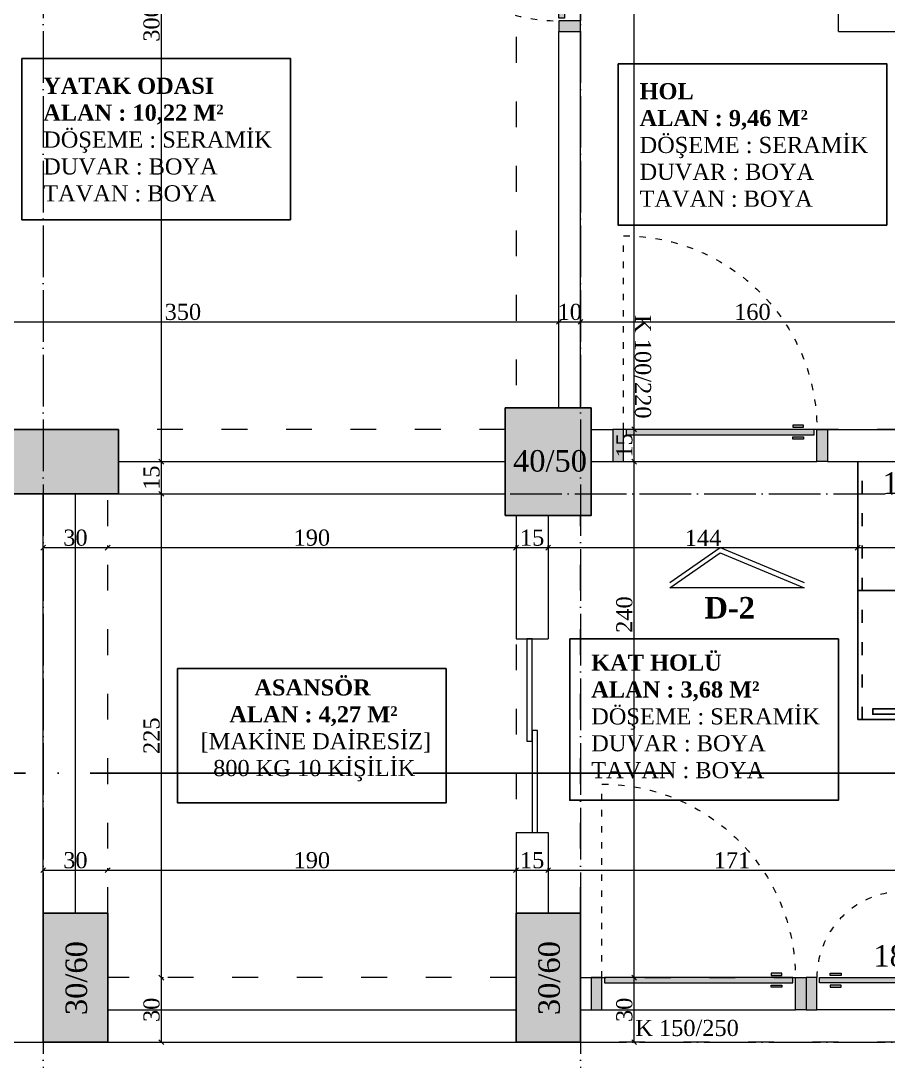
# Model space of a CAD drawing. Header units: metres. Extents: x -5196 to 34307, y 7076 to 19260.
# Drawn here: x 14031.7 to 14435.3, y 9817.4 to 10301.3 of the extents above; entities that cross this region are included whole.
import ezdxf

# ---------------------------------------------------------------- set-up
doc = ezdxf.new("R2010")
doc.units = ezdxf.units.M
for name, pattern in [('ACAD_ISO03W100', [30, 12, -18]), ('ACAD_ISO04W100', [30, 24, -3, 0, -3]), ('DUZ', [0])]:
    doc.linetypes.add(name, pattern=pattern)
doc.layers.add('YLZ-AKS', color=7, linetype='ACAD_ISO04W100', lineweight=5, true_color=0x2e2f36)
doc.layers.add('YLZ-TARAMA', color=7, linetype='Continuous', lineweight=5, true_color=0x686d6c)
for name, color, linetype, lineweight in [('YLZ-ALAN HESABI', 41, 'Continuous', 35), ('YLZ-DUVAR', 151, 'Continuous', 20), ('YLZ-KAPI', 241, 'Continuous', 9), ('YLZ-TEFRİŞ', 191, 'Continuous', 20), ('YLZ-ÖLÇÜ', 251, 'Continuous', 5)]:
    doc.layers.add(name, color=color, linetype=linetype, lineweight=lineweight)
for name, color, linetype in [('YLZ-Kesit Çizgisi', 10, 'Continuous'), ('YLZ-KOLON', 191, 'Continuous'), ('YLZ-KORKULUK', 161, 'DUZ'), ('YLZ-MERDİVEN', 11, 'Continuous'), ('YLZ-YAZI', 113, 'Continuous')]:
    doc.layers.add(name, color=color, linetype=linetype)
doc.layers.add('YLZ-KİRİŞ', color=123, linetype='ACAD_ISO03W100', lineweight=5, transparency=0.5)
doc.styles.add('ARIAL', font='times.ttf')
doc.dimstyles.new('YLZ - İç Ölçü', dxfattribs={"dimscale": 0.75, "dimtxt": 10, "dimasz": 3, "dimexe": 1.25, "dimexo": 1, "dimgap": 1, "dimtad": 1, "dimdec": 1, "dimrnd": 0.5, "dimtxsty": 'ARIAL', "dimblk": 'OBLIQUE', "dimcen": 1, "dimclrd": 256, "dimclre": 256, "dimclrt": 125, "dimadec": 0, "dimazin": 0, "dimtfac": 1, "dimtdec": 1, "dimtmove": 1, "dimatfit": 3, "dimldrblk": 'OBLIQUE', "dimfxl": 0, "dimarcsym": 0})

# ---------------------------------------------------------------- blocks, each defined once
blk = doc.blocks.new('ZK. Kolon Plan')
at = {"layer": 'YLZ-TARAMA'}
h = blk.add_hatch(dxfattribs=at)
h.set_pattern_fill('ANSI33', color=256, angle=-90)
h.paths.add_polyline_path([(475247.33, 4505187.75), (475217.33, 4505187.75), (475217.33, 4505127.75), (475247.33, 4505127.75)])
h.paths.add_polyline_path([(475702.33, 4505187.75), (475642.33, 4505187.75), (475642.33, 4505157.75), (475702.33, 4505157.75)])
h.paths.add_polyline_path([(476072.33, 4505187.75), (476042.33, 4505187.75), (476042.33, 4505162.75), (476042.33, 4505127.75), (476072.33, 4505127.75)])
h.paths.add_polyline_path([(475357.33, 4504557.75), (475217.33, 4504557.75), (475217.33, 4504522.75), (475357.33, 4504522.75)])
h.paths.add_polyline_path([(475697.33, 4504532.75), (475697.33, 4504560.25), (475657.33, 4504560.25), (475657.33, 4504522.75), (475657.33, 4504500.25), (475697.33, 4504500.25)])
h.paths.add_polyline_path([(476172.33, 4504552.75), (476032.33, 4504552.75), (476032.33, 4504517.75), (476172.33, 4504517.75)])
h.paths.add_polyline_path([(475477.33, 4503927.75), (475317.33, 4503927.75), (475317.33, 4503897.75), (475477.33, 4503897.75)])
h.paths.add_polyline_path([(475697.33, 4503937.75), (475657.33, 4503937.75), (475657.33, 4503887.75), (475697.33, 4503887.75)])
h.paths.add_polyline_path([(476172.33, 4503957.75), (476142.33, 4503957.75), (476142.33, 4503897.75), (476172.33, 4503897.75)])
h.paths.add_polyline_path([(475472.33, 4503702.75), (475442.33, 4503702.75), (475442.33, 4503642.75), (475472.33, 4503642.75), (475472.33, 4503672.75)])
h.paths.add_polyline_path([(475692.33, 4503702.75), (475662.33, 4503702.75), (475662.33, 4503642.75), (475692.33, 4503642.75)])
h.paths.add_polyline_path([(476172.33, 4503672.75), (476142.33, 4503672.75), (476112.33, 4503672.75), (476112.33, 4503642.75), (476172.33, 4503642.75)])
at = {"layer": 'YLZ-KİRİŞ'}
for points in [[(475662.33, 4503937.75), (475692.33, 4503937.75), (475692.33, 4504500.25), (475662.33, 4504500.25)], [(475477.33, 4503897.75), (475657.33, 4503897.75), (475657.33, 4503927.75), (475477.33, 4503927.75)], [(475697.33, 4503897.75), (476142.33, 4503897.75), (476142.33, 4503927.75), (475697.33, 4503927.75)], [(475442.33, 4503702.75), (475472.33, 4503702.75), (475472.33, 4503897.75), (475442.33, 4503897.75)], [(475662.33, 4503702.75), (475692.33, 4503702.75), (475692.33, 4503887.75), (475662.33, 4503887.75)], [(475662.33, 4503672.75), (475472.33, 4503672.75), (475472.33, 4503642.75), (475662.33, 4503642.75)], [(475692.33, 4503672.75), (476112.33, 4503672.75), (476112.33, 4503642.75), (475692.33, 4503642.75)]]:
    blk.add_lwpolyline(points, close=True, dxfattribs=at)
at = {"layer": 'YLZ-KOLON'}
for points in [[(475697.33, 4503937.75), (475657.33, 4503937.75), (475657.33, 4503887.75), (475697.33, 4503887.75)], [(475477.33, 4503927.75), (475317.33, 4503927.75), (475317.33, 4503897.75), (475477.33, 4503897.75)], [(475442.33, 4503702.75), (475442.33, 4503642.75), (475472.33, 4503642.75), (475472.33, 4503702.75)], [(475662.33, 4503702.75), (475662.33, 4503642.75), (475692.33, 4503642.75), (475692.33, 4503702.75)]]:
    blk.add_lwpolyline(points, close=True, dxfattribs=at)
at = {"layer": 'YLZ-YAZI', "insert": (475634.12, 4503918.08), "char_height": 10, "attachment_point": 1, "style": 'ARIAL'}
blk.add_mtext_dynamic_manual_height_columns('\\pi26.82435;40/50', width=86.5254, gutter_width=12.5, heights=[18.52], dxfattribs=at)
at = {"layer": 'YLZ-YAZI', "char_height": 10, "attachment_point": 1, "rotation": 90, "style": 'ARIAL'}
for insert in [(475452.73, 4503628.31), (475672.73, 4503628.31)]:
    blk.add_mtext_dynamic_manual_height_columns('\\pi27.0082;30/60', width=86.5254, gutter_width=12.5, heights=[18.52], dxfattribs=dict(at, insert=insert))
blk = doc.blocks.new('Aks')
at = {"layer": 'YLZ-AKS'}
for p, q in [((479320.78, 4514594.56), (479320.78, 4512399.56)), ((479570.78, 4514594.56), (479570.78, 4512399.56)), ((478845.78, 4512904.56), (480300.78, 4512904.56)), ((478845.78, 4512649.56), (480300.78, 4512649.56))]:
    blk.add_line(p, q, dxfattribs=at)
at = {"layer": 'YLZ-Kesit Çizgisi', "linetype": 'ACAD_ISO04W100', "ltscale": 5}
blk.add_line((480363.28, 4512774.56), (478783.28, 4512774.56), dxfattribs=at)
blk = doc.blocks.new('Merdiven Z.K.')
at = {"layer": 'YLZ-KORKULUK'}
blk.add_lwpolyline([(15276.16, 9829.4), (15460.66, 9829.4), (15460.66, 9834.4), (15249.16, 9834.4), (15249.16, 9836.9), (15463.16, 9836.9), (15463.16, 9826.9), (15276.16, 9826.9)], close=True, dxfattribs=at)
at = {"layer": 'YLZ-MERDİVEN'}
for p, q in [((15242.16, 9831.9), (15242.16, 9951.9)), ((15269.16, 9831.9), (15269.16, 9951.9)), ((15296.16, 9831.9), (15296.16, 9951.9)), ((15323.16, 9831.9), (15323.16, 9951.9)), ((15350.16, 9831.9), (15350.16, 9951.9)), ((15377.16, 9831.9), (15377.16, 9951.9)), ((15404.16, 9831.9), (15404.16, 9951.9)), ((15431.16, 9831.9), (15431.16, 9951.9)), ((15458.16, 9831.9), (15458.16, 9951.9)), ((15242.16, 9831.9), (15458.16, 9831.9)), ((15269.16, 9711.9), (15269.16, 9831.9)), ((15296.16, 9711.9), (15296.16, 9831.9)), ((15323.16, 9711.9), (15323.16, 9831.9)), ((15350.16, 9711.9), (15350.16, 9831.9)), ((15377.16, 9711.9), (15377.16, 9831.9)), ((15404.16, 9711.9), (15404.16, 9831.9)), ((15431.16, 9711.9), (15431.16, 9831.9)), ((15458.16, 9711.9), (15458.16, 9831.9)), ((15458.16, 9831.9), (15578.16, 9831.9))]:
    blk.add_line(p, q, dxfattribs=at)
at = {"layer": 'YLZ-MERDİVEN', "linetype": 'ACAD_ISO03W100', "ltscale": 0.5}
for p, q in [((15244.16, 9831.9), (15244.16, 9951.9)), ((15271.16, 9831.9), (15271.16, 9951.9)), ((15298.16, 9831.9), (15298.16, 9951.9)), ((15325.16, 9831.9), (15325.16, 9951.9)), ((15352.16, 9831.9), (15352.16, 9951.9)), ((15379.16, 9831.9), (15379.16, 9951.9)), ((15406.16, 9831.9), (15406.16, 9951.9)), ((15433.16, 9831.9), (15433.16, 9951.9)), ((15460.16, 9831.9), (15460.16, 9951.9)), ((15267.16, 9711.9), (15267.16, 9831.9)), ((15294.16, 9711.9), (15294.16, 9831.9)), ((15321.16, 9711.9), (15321.16, 9831.9)), ((15348.16, 9711.9), (15348.16, 9831.9)), ((15375.16, 9711.9), (15375.16, 9831.9)), ((15402.16, 9711.9), (15402.16, 9831.9)), ((15429.16, 9711.9), (15429.16, 9831.9)), ((15456.16, 9711.9), (15456.16, 9831.9)), ((15458.16, 9829.9), (15578.16, 9829.9))]:
    blk.add_line(p, q, dxfattribs=at)
at = {"layer": 'YLZ-MERDİVEN'}
for points in [[(15242.16, 9891.9), (15518.16, 9891.9), (15518.16, 9771.9), (15281.66, 9771.9)], [(15281.66, 9781.9), (15269.16, 9771.9), (15281.66, 9761.9), (15281.66, 9781.9)]]:
    blk.add_lwpolyline(points, dxfattribs=at)
at = {"layer": 'YLZ-YAZI', "char_height": 10, "style": 'ARIAL'}
for s, width, heights, insert, attachment_point in [('\\pi10.04409;1', 23.9382, [26.46], (15243.55, 9946.9), 1), ('\\pi8.74273;2', 23.9382, [26.46], (15270.55, 9946.9), 1), ('\\pi9.18973;3', 23.9382, [26.46], (15297.55, 9946.9), 1), ('\\pi8.649;4', 23.9382, [26.46], (15324.55, 9946.9), 1), ('\\pi9.11763;5', 23.9382, [26.46], (15351.55, 9946.9), 1), ('\\pi8.87971;6', 23.9382, [26.46], (15378.55, 9946.9), 1), ('\\pi8.87971;7', 23.9382, [26.46], (15405.55, 9946.9), 1), ('\\pi9.15008;8', 23.9382, [26.46], (15432.55, 9946.9), 1), ('\\pi8.88692;9', 23.9382, [26.46], (15459.55, 9946.9), 1), ('M: 18*16,67*27', 344.3033, [10.2], (15400.29, 9906.86), 3), ('\\pi5.71461;10', 23.9382, [26.46], (15556.89, 9823.72), 1), ('\\pi5.87683;18', 23.9382, [26.46], (15243.55, 9716.9), 7), ('\\pi5.7795;17', 23.9382, [26.46], (15270.55, 9716.9), 7), ('\\pi5.73624;16', 23.9382, [26.46], (15297.55, 9716.9), 7), ('\\pi5.93811;15', 23.9382, [26.46], (15324.55, 9716.9), 7), ('\\pi5.7074;14', 23.9382, [26.46], (15351.55, 9716.9), 7), ('\\pi6.06428;13', 23.9382, [26.46], (15378.55, 9716.9), 7), ('\\pi5.75787;12', 23.9382, [26.46], (15405.55, 9716.9), 7), ('\\pi6.35267;11', 23.9382, [26.46], (15432.55, 9716.9), 7)]:
    blk.add_mtext_dynamic_manual_height_columns(s, width=width, gutter_width=12.5, heights=heights, dxfattribs=dict(at, insert=insert, attachment_point=attachment_point))
blk = doc.blocks.new("Kapı 100'lük")
at = {"lineweight": 0, "true_color": 0x939598, "transparency": 33554559}
h = blk.add_hatch(color=252, dxfattribs=at)
h.dxf.hatch_style = 1
h.paths.add_polyline_path([(2266.37, 2744.27), (2271.37, 2744.27), (2271.37, 2759.27), (2266.37, 2759.27)])
h.paths.add_polyline_path([(2272.62, 2756.77), (2360.12, 2756.77), (2360.12, 2759.27), (2272.62, 2759.27)])
h.paths.add_polyline_path([(2277.62, 2754.77), (2282.62, 2754.77), (2282.62, 2755.77), (2277.62, 2755.77)])
h.paths.add_polyline_path([(2282.62, 2760.27), (2282.62, 2761.27), (2277.62, 2761.27), (2277.62, 2760.27)])
h.paths.add_polyline_path([(2361.37, 2759.27), (2361.37, 2744.27), (2366.37, 2744.27), (2366.37, 2759.27)])
at = {"layer": 'YLZ-KAPI', "linetype": 'ACAD_ISO03W100', "ltscale": 0.25}
blk.add_line((2361.37, 2759.27), (2361.37, 2849.27), dxfattribs=at)
at = {"layer": 'YLZ-KAPI'}
blk.add_line((2361.37, 2744.27), (2271.37, 2744.27), dxfattribs=at)
for points in [[(2266.37, 2759.27), (2266.37, 2744.27), (2271.37, 2744.27), (2271.37, 2759.27)], [(2360.12, 2756.77), (2272.62, 2756.77), (2272.62, 2759.27), (2360.12, 2759.27)], [(2282.62, 2761.27), (2282.62, 2760.27), (2277.62, 2760.27), (2277.62, 2761.27)], [(2366.37, 2759.27), (2366.37, 2744.27), (2361.37, 2744.27), (2361.37, 2759.27)], [(2282.62, 2754.77), (2282.62, 2755.77), (2277.62, 2755.77), (2277.62, 2754.77)]]:
    blk.add_lwpolyline(points, close=True, dxfattribs=at)
at = {"layer": 'YLZ-KAPI', "linetype": 'ACAD_ISO03W100', "ltscale": 0.25}
blk.add_arc((2361.37, 2759.27), 90, 90, 180, dxfattribs=at)
blk = doc.blocks.new("Kapı 50'lik")
at = {"lineweight": 0, "true_color": 0x939598, "transparency": 33554559}
h = blk.add_hatch(color=252, dxfattribs=at)
h.dxf.hatch_style = 1
h.paths.add_polyline_path([(462145.14, 4504001.31), (462140.14, 4504001.31), (462140.14, 4503986.31), (462145.14, 4503986.31)])
h.paths.add_polyline_path([(462138.89, 4503988.81), (462101.39, 4503988.81), (462101.39, 4503986.31), (462138.89, 4503986.31)])
h.paths.add_polyline_path([(462133.89, 4503990.81), (462128.89, 4503990.81), (462128.89, 4503989.81), (462133.89, 4503989.81)])
h.paths.add_polyline_path([(462128.89, 4503985.31), (462128.89, 4503984.31), (462133.89, 4503984.31), (462133.89, 4503985.31)])
h.paths.add_polyline_path([(462095.14, 4504001.31), (462095.14, 4503986.31), (462100.14, 4503986.31), (462100.14, 4504001.31)])
at = {"layer": 'YLZ-KAPI'}
blk.add_line((462100.14, 4504001.31), (462140.14, 4504001.31), dxfattribs=at)
at = {"layer": 'YLZ-KAPI', "linetype": 'ACAD_ISO03W100', "ltscale": 0.25}
blk.add_line((462100.14, 4503986.31), (462100.14, 4503946.31), dxfattribs=at)
at = {"layer": 'YLZ-KAPI'}
for points in [[(462095.14, 4503986.31), (462095.14, 4504001.31), (462100.14, 4504001.31), (462100.14, 4503986.31)], [(462145.14, 4503986.31), (462145.14, 4504001.31), (462140.14, 4504001.31), (462140.14, 4503986.31)], [(462128.89, 4503990.81), (462128.89, 4503989.81), (462133.89, 4503989.81), (462133.89, 4503990.81)], [(462101.39, 4503988.81), (462138.89, 4503988.81), (462138.89, 4503986.31), (462101.39, 4503986.31)], [(462128.89, 4503984.31), (462128.89, 4503985.31), (462133.89, 4503985.31), (462133.89, 4503984.31)]]:
    blk.add_lwpolyline(points, close=True, dxfattribs=at)
at = {"layer": 'YLZ-KAPI', "linetype": 'ACAD_ISO03W100', "ltscale": 0.25}
blk.add_arc((462100.14, 4503986.31), 40, 270, 0, dxfattribs=at)
blk = doc.blocks.new("Kapı 90'lık")
at = {"lineweight": 0, "true_color": 0x939598, "transparency": 33554559}
h = blk.add_hatch(color=252, dxfattribs=at)
h.dxf.hatch_style = 1
h.paths.add_polyline_path([(663.76, 3319.76), (668.76, 3319.76), (668.76, 3329.76), (663.76, 3329.76)])
h.paths.add_polyline_path([(670.01, 3327.26), (747.51, 3327.26), (747.51, 3329.76), (670.01, 3329.76)])
h.paths.add_polyline_path([(675, 3325.26), (680, 3325.26), (680.01, 3326.26), (675.01, 3326.26)])
h.paths.add_polyline_path([(680.01, 3330.76), (680, 3331.76), (675, 3331.76), (675.01, 3330.76)])
h.paths.add_polyline_path([(753.76, 3329.76), (748.76, 3329.76), (748.76, 3319.76), (753.76, 3319.76)])
at = {"layer": 'YLZ-KAPI', "linetype": 'ACAD_ISO03W100', "ltscale": 0.25}
blk.add_line((748.76, 3329.76), (748.76, 3409.76), dxfattribs=at)
at = {"layer": 'YLZ-KAPI'}
blk.add_line((748.76, 3319.76), (668.76, 3319.76), dxfattribs=at)
for points in [[(663.76, 3329.76), (663.76, 3319.76), (668.76, 3319.76), (668.76, 3329.76)], [(747.51, 3327.26), (670.01, 3327.26), (670.01, 3329.76), (747.51, 3329.76)], [(680, 3331.76), (680.01, 3330.76), (675.01, 3330.76), (675, 3331.76)], [(753.76, 3329.76), (753.76, 3319.76), (748.76, 3319.76), (748.76, 3329.76)], [(680, 3325.26), (680.01, 3326.26), (675.01, 3326.26), (675, 3325.26)]]:
    blk.add_lwpolyline(points, close=True, dxfattribs=at)
at = {"layer": 'YLZ-KAPI', "linetype": 'ACAD_ISO03W100', "ltscale": 0.25}
blk.add_arc((748.76, 3329.76), 80, 90, 180, dxfattribs=at)
blk = doc.blocks.new('KP-1')
at = {"layer": 'YLZ-KAPI'}
for points in [[(471201, 4508562.09), (471201, 4508514.59), (471203.5, 4508514.59), (471203.5, 4508562.09)], [(471203.5, 4508519.59), (471203.5, 4508472.09), (471206, 4508472.09), (471206, 4508519.59)]]:
    blk.add_lwpolyline(points, close=True, dxfattribs=at)
at = {"xscale": -1}
for p in [(473607.37, 4505900.32), (473597.37, 4505645.32)]:
    blk.add_blockref("Kapı 100'lük", p, dxfattribs=at)
at = {"layer": 'YLZ-DUVAR', "rotation": 180}
blk.add_blockref("Kapı 50'lik", (933476.14, 9012390.91), dxfattribs=at)
at = {"layer": 'YLZ-ÖLÇÜ', "rotation": 90}
blk.add_blockref("Kapı 90'lık", (474545.76, 4508180.84), dxfattribs=at)
at = {"layer": 'YLZ-YAZI', "insert": (471258.84, 4508664.59), "char_height": 7.5, "attachment_point": 3, "rotation": 270, "style": 'ARIAL'}
blk.add_mtext_dynamic_manual_height_columns('K 100/220', width=58.6768, gutter_width=12.5, heights=[49.37], dxfattribs=at)
at = {"layer": 'YLZ-YAZI', "insert": (471299.67, 4508384.93), "char_height": 7.5, "attachment_point": 3, "style": 'ARIAL'}
blk.add_mtext_dynamic_manual_height_columns('K 150/250', width=58.6768, gutter_width=12.5, heights=[49.37], dxfattribs=at)
blk = doc.blocks.new('Z.K. Tefriş')
at = {"layer": 'YLZ-TEFRİŞ'}
for points in [[(479839.43, 4508344.51), (479862.87, 4508360.76), (479901.93, 4508344.51)], [(479901.93, 4508342.01), (479839.43, 4508342.01), (479862.87, 4508358.26), (479901.93, 4508342.01)]]:
    blk.add_lwpolyline(points, dxfattribs=at)
at = {"layer": 'YLZ-TEFRİŞ', "insert": (479855.57, 4508327.75), "char_height": 10, "attachment_point": 7, "style": 'ARIAL'}
blk.add_mtext_dynamic_manual_height_columns('{\\fTimes New Roman|b1|i0|c162|p18;D-2}', width=184.1101, gutter_width=6.25, heights=[51.99], dxfattribs=at)
blk = doc.blocks.new('B.K. Mahal Listesi')
at = {"layer": 'YLZ-YAZI'}
for points in [[(14032.1, 7533.82), (14032.1, 7458.82), (14157.1, 7458.82), (14157.1, 7533.82), (14032.1, 7533.82)], [(14309.6, 7531.32), (14309.6, 7456.32), (14434.6, 7456.32), (14434.6, 7531.32), (14309.6, 7531.32)], [(14287.1, 7263.82), (14287.1, 7188.82), (14412.1, 7188.82), (14412.1, 7263.82), (14287.1, 7263.82)]]:
    blk.add_lwpolyline(points, dxfattribs=at)
blk.add_lwpolyline([(14104.6, 7250.07), (14104.6, 7187.57), (14229.6, 7187.57), (14229.6, 7250.07)], close=True, dxfattribs=at)
at = {"layer": 'YLZ-YAZI', "char_height": 7.5, "attachment_point": 1, "style": 'ARIAL'}
for s, width, heights, insert in [('{\\fTimes New Roman|b1|i0|c162|p18;YATAK ODASI\\PALAN : 10,22 M² }\\PDÖŞEME : SERAMİK\\PDUVAR : BOYA \\PTAVAN : BOYA', 148.6174, [94.52], (14042.1, 7524.85)), ('{\\fTimes New Roman|b1|i0|c162|p18;HOL\\PALAN : 9,46 M² }\\PDÖŞEME : SERAMİK\\PDUVAR : BOYA \\PTAVAN : BOYA', 148.6174, [94.52], (14319.6, 7522.35)), ('{\\fTimes New Roman|b1|i0|c162|p18;KAT HOLÜ\\PALAN : 3,68 M² \\P}DÖŞEME : SERAMİK\\PDUVAR : BOYA \\PTAVAN : BOYA', 148.6174, [94.52], (14297.1, 7256.58)), ('\\pi32.15173;{\\fTimes New Roman|b1|i0|c162|p18;ASANSÖR}\\P\\pi20.50613;{\\fTimes New Roman|b1|i0|c162|p18;ALAN : 4,27 M² }\\P\\pi7.1406;[MAKİNE DAİRESİZ]\\P\\pi12.98055;800 KG 10 KİŞİLİK', 117.3508, [94.03], (14108.2, 7245.03))]:
    blk.add_mtext_dynamic_manual_height_columns(s, width=width, gutter_width=12.5, heights=heights, dxfattribs=dict(at, insert=insert))
blk = doc.blocks.new('_Oblique')
at = {"color": 0, "linetype": 'ByBlock', "lineweight": -2}
blk.add_line((-0.5, -0.5), (0.5, 0.5), dxfattribs=at)
blk = doc.blocks.new('*D6271')
at = {"layer": 'Defpoints', "color": 0, "transparency": 16777216}
for p in [(12362.1, 9906.32), (12392.1, 9906.32), (12392.1, 9906.32)]:
    blk.add_point(p, dxfattribs=at)
at = {"layer": 'YLZ-ÖLÇÜ', "color": 251, "lineweight": -2, "transparency": 16777216}
for p, q in [((12362.1, 9906.32), (12362.1, 9907.26)), ((12362.1, 9906.32), (12392.1, 9906.32)), ((12392.1, 9906.32), (12392.1, 9907.26))]:
    blk.add_line(p, q, dxfattribs=at)
at = {"layer": 'YLZ-ÖLÇÜ', "color": 251, "lineweight": -2, "transparency": 16777216, "xscale": 2.25, "yscale": 2.25, "zscale": 2.25, "rotation": 180}
blk.add_blockref('_Oblique', (12362.1, 9906.32), dxfattribs=at)
at = {"layer": 'YLZ-ÖLÇÜ', "color": 251, "lineweight": -2, "transparency": 16777216, "xscale": 2.25, "yscale": 2.25, "zscale": 2.25}
blk.add_blockref('_Oblique', (12392.1, 9906.32), dxfattribs=at)
at = {"layer": 'YLZ-ÖLÇÜ', "color": 125, "transparency": 16777216, "insert": (12377.1, 9910.89), "char_height": 7.5, "attachment_point": 5, "style": 'ARIAL'}
blk.add_mtext('30', dxfattribs=at)
blk = doc.blocks.new('*D6265')
at = {"layer": 'Defpoints', "color": 0, "transparency": 16777216}
for p in [(12252.1, 10161.32), (12602.1, 10161.32), (12602.1, 10161.32)]:
    blk.add_point(p, dxfattribs=at)
at = {"layer": 'YLZ-ÖLÇÜ', "color": 251, "lineweight": -2, "transparency": 16777216}
for p, q in [((12252.1, 10161.32), (12252.1, 10162.26)), ((12602.1, 10161.32), (12602.1, 10162.26)), ((12252.1, 10161.32), (12602.1, 10161.32))]:
    blk.add_line(p, q, dxfattribs=at)
at = {"layer": 'YLZ-ÖLÇÜ', "color": 251, "lineweight": -2, "transparency": 16777216, "xscale": 2.25, "yscale": 2.25, "zscale": 2.25, "rotation": 180}
blk.add_blockref('_Oblique', (12252.1, 10161.32), dxfattribs=at)
at = {"layer": 'YLZ-ÖLÇÜ', "color": 251, "lineweight": -2, "transparency": 16777216, "xscale": 2.25, "yscale": 2.25, "zscale": 2.25}
blk.add_blockref('_Oblique', (12602.1, 10161.32), dxfattribs=at)
at = {"layer": 'YLZ-ÖLÇÜ', "color": 125, "transparency": 16777216, "insert": (12427.1, 10165.89), "char_height": 7.5, "attachment_point": 5, "style": 'ARIAL'}
blk.add_mtext('350', dxfattribs=at)
blk = doc.blocks.new('*D6266')
at = {"layer": 'Defpoints', "color": 0, "transparency": 16777216}
for p in [(12602.1, 10161.32), (12612.1, 10161.32), (12612.1, 10161.32)]:
    blk.add_point(p, dxfattribs=at)
at = {"layer": 'YLZ-ÖLÇÜ', "color": 251, "lineweight": -2, "transparency": 16777216}
for p, q in [((12602.1, 10161.32), (12602.1, 10162.26)), ((12612.1, 10161.32), (12612.1, 10162.26)), ((12602.1, 10161.32), (12612.1, 10161.32))]:
    blk.add_line(p, q, dxfattribs=at)
at = {"layer": 'YLZ-ÖLÇÜ', "color": 251, "lineweight": -2, "transparency": 16777216, "xscale": 2.25, "yscale": 2.25, "zscale": 2.25, "rotation": 180}
blk.add_blockref('_Oblique', (12602.1, 10161.32), dxfattribs=at)
at = {"layer": 'YLZ-ÖLÇÜ', "color": 251, "lineweight": -2, "transparency": 16777216, "xscale": 2.25, "yscale": 2.25, "zscale": 2.25}
blk.add_blockref('_Oblique', (12612.1, 10161.32), dxfattribs=at)
at = {"layer": 'YLZ-ÖLÇÜ', "color": 125, "transparency": 16777216, "insert": (12607.1, 10165.89), "char_height": 7.5, "attachment_point": 5, "style": 'ARIAL'}
blk.add_mtext('10', dxfattribs=at)
blk = doc.blocks.new('*D6267')
at = {"layer": 'Defpoints', "color": 0, "transparency": 16777216}
for p in [(12612.1, 10161.32), (12772.1, 10161.32), (12772.1, 10161.32)]:
    blk.add_point(p, dxfattribs=at)
at = {"layer": 'YLZ-ÖLÇÜ', "color": 251, "lineweight": -2, "transparency": 16777216}
for p, q in [((12612.1, 10161.32), (12612.1, 10162.26)), ((12772.1, 10161.32), (12772.1, 10162.26)), ((12612.1, 10161.32), (12772.1, 10161.32))]:
    blk.add_line(p, q, dxfattribs=at)
at = {"layer": 'YLZ-ÖLÇÜ', "color": 251, "lineweight": -2, "transparency": 16777216, "xscale": 2.25, "yscale": 2.25, "zscale": 2.25, "rotation": 180}
blk.add_blockref('_Oblique', (12612.1, 10161.32), dxfattribs=at)
at = {"layer": 'YLZ-ÖLÇÜ', "color": 251, "lineweight": -2, "transparency": 16777216, "xscale": 2.25, "yscale": 2.25, "zscale": 2.25}
blk.add_blockref('_Oblique', (12772.1, 10161.32), dxfattribs=at)
at = {"layer": 'YLZ-ÖLÇÜ', "color": 125, "transparency": 16777216, "insert": (12692.1, 10165.89), "char_height": 7.5, "attachment_point": 5, "style": 'ARIAL'}
blk.add_mtext('160', dxfattribs=at)
blk = doc.blocks.new('*D6272')
at = {"layer": 'Defpoints', "color": 0, "transparency": 16777216}
for p in [(12392.1, 9906.32), (12582.1, 9906.32), (12582.1, 9905.07)]:
    blk.add_point(p, dxfattribs=at)
at = {"layer": 'YLZ-ÖLÇÜ', "color": 251, "lineweight": -2, "transparency": 16777216}
for p, q in [((12392.1, 9906.32), (12392.1, 9907.26)), ((12392.1, 9906.32), (12582.1, 9906.32)), ((12582.1, 9905.82), (12582.1, 9907.26))]:
    blk.add_line(p, q, dxfattribs=at)
at = {"layer": 'YLZ-ÖLÇÜ', "color": 251, "lineweight": -2, "transparency": 16777216, "xscale": 2.25, "yscale": 2.25, "zscale": 2.25, "rotation": 180}
blk.add_blockref('_Oblique', (12392.1, 9906.32), dxfattribs=at)
at = {"layer": 'YLZ-ÖLÇÜ', "color": 251, "lineweight": -2, "transparency": 16777216, "xscale": 2.25, "yscale": 2.25, "zscale": 2.25}
blk.add_blockref('_Oblique', (12582.1, 9906.32), dxfattribs=at)
at = {"layer": 'YLZ-ÖLÇÜ', "color": 125, "transparency": 16777216, "insert": (12487.1, 9910.9), "char_height": 7.5, "attachment_point": 5, "style": 'ARIAL'}
blk.add_mtext('190', dxfattribs=at)
blk = doc.blocks.new('*D6273')
at = {"layer": 'Defpoints', "color": 0, "transparency": 16777216}
for p in [(12582.1, 9905.07), (12597.1, 9906.32), (12597.1, 9906.32)]:
    blk.add_point(p, dxfattribs=at)
at = {"layer": 'YLZ-ÖLÇÜ', "color": 251, "lineweight": -2, "transparency": 16777216}
for p, q in [((12582.1, 9905.82), (12582.1, 9907.26)), ((12582.1, 9906.32), (12597.1, 9906.32)), ((12597.1, 9906.32), (12597.1, 9907.26))]:
    blk.add_line(p, q, dxfattribs=at)
at = {"layer": 'YLZ-ÖLÇÜ', "color": 251, "lineweight": -2, "transparency": 16777216, "xscale": 2.25, "yscale": 2.25, "zscale": 2.25, "rotation": 180}
blk.add_blockref('_Oblique', (12582.1, 9906.32), dxfattribs=at)
at = {"layer": 'YLZ-ÖLÇÜ', "color": 251, "lineweight": -2, "transparency": 16777216, "xscale": 2.25, "yscale": 2.25, "zscale": 2.25}
blk.add_blockref('_Oblique', (12597.1, 9906.32), dxfattribs=at)
at = {"layer": 'YLZ-ÖLÇÜ', "color": 125, "transparency": 16777216, "insert": (12589.6, 9910.89), "char_height": 7.5, "attachment_point": 5, "style": 'ARIAL'}
blk.add_mtext('15', dxfattribs=at)
blk = doc.blocks.new('*D6274')
at = {"layer": 'Defpoints', "color": 0, "transparency": 16777216}
for p in [(12597.1, 9906.32), (12768.1, 9906.32), (12768.1, 9906.32)]:
    blk.add_point(p, dxfattribs=at)
at = {"layer": 'YLZ-ÖLÇÜ', "color": 251, "lineweight": -2, "transparency": 16777216}
for p, q in [((12597.1, 9906.32), (12597.1, 9907.26)), ((12597.1, 9906.32), (12768.1, 9906.32)), ((12768.1, 9906.32), (12768.1, 9907.26))]:
    blk.add_line(p, q, dxfattribs=at)
at = {"layer": 'YLZ-ÖLÇÜ', "color": 251, "lineweight": -2, "transparency": 16777216, "xscale": 2.25, "yscale": 2.25, "zscale": 2.25, "rotation": 180}
blk.add_blockref('_Oblique', (12597.1, 9906.32), dxfattribs=at)
at = {"layer": 'YLZ-ÖLÇÜ', "color": 251, "lineweight": -2, "transparency": 16777216, "xscale": 2.25, "yscale": 2.25, "zscale": 2.25}
blk.add_blockref('_Oblique', (12768.1, 9906.32), dxfattribs=at)
at = {"layer": 'YLZ-ÖLÇÜ', "color": 125, "transparency": 16777216, "insert": (12682.6, 9910.9), "char_height": 7.5, "attachment_point": 5, "style": 'ARIAL'}
blk.add_mtext('171', dxfattribs=at)
blk = doc.blocks.new('*D6282')
at = {"layer": 'Defpoints', "color": 0, "transparency": 16777216}
for p in [(12741.1, 10056.32), (12957.1, 10056.32), (12957.1, 10056.32)]:
    blk.add_point(p, dxfattribs=at)
at = {"layer": 'YLZ-ÖLÇÜ', "color": 251, "lineweight": -2, "transparency": 16777216}
for p, q in [((12741.1, 10056.32), (12741.1, 10057.26)), ((12741.1, 10056.32), (12957.1, 10056.32)), ((12957.1, 10056.32), (12957.1, 10057.26))]:
    blk.add_line(p, q, dxfattribs=at)
at = {"layer": 'YLZ-ÖLÇÜ', "color": 251, "lineweight": -2, "transparency": 16777216, "xscale": 2.25, "yscale": 2.25, "zscale": 2.25, "rotation": 180}
blk.add_blockref('_Oblique', (12741.1, 10056.32), dxfattribs=at)
at = {"layer": 'YLZ-ÖLÇÜ', "color": 251, "lineweight": -2, "transparency": 16777216, "xscale": 2.25, "yscale": 2.25, "zscale": 2.25}
blk.add_blockref('_Oblique', (12957.1, 10056.32), dxfattribs=at)
at = {"layer": 'YLZ-ÖLÇÜ', "color": 125, "transparency": 16777216, "insert": (12849.1, 10060.89), "char_height": 7.5, "attachment_point": 5, "style": 'ARIAL'}
blk.add_mtext('216', dxfattribs=at)
blk = doc.blocks.new('*D6278')
at = {"layer": 'Defpoints', "color": 0, "transparency": 16777216}
for p in [(12362.1, 10056.32), (12392.1, 10056.32), (12392.1, 10056.32)]:
    blk.add_point(p, dxfattribs=at)
at = {"layer": 'YLZ-ÖLÇÜ', "color": 251, "lineweight": -2, "transparency": 16777216}
for p, q in [((12362.1, 10056.32), (12362.1, 10057.26)), ((12362.1, 10056.32), (12392.1, 10056.32)), ((12392.1, 10056.32), (12392.1, 10057.26))]:
    blk.add_line(p, q, dxfattribs=at)
at = {"layer": 'YLZ-ÖLÇÜ', "color": 251, "lineweight": -2, "transparency": 16777216, "xscale": 2.25, "yscale": 2.25, "zscale": 2.25, "rotation": 180}
blk.add_blockref('_Oblique', (12362.1, 10056.32), dxfattribs=at)
at = {"layer": 'YLZ-ÖLÇÜ', "color": 251, "lineweight": -2, "transparency": 16777216, "xscale": 2.25, "yscale": 2.25, "zscale": 2.25}
blk.add_blockref('_Oblique', (12392.1, 10056.32), dxfattribs=at)
at = {"layer": 'YLZ-ÖLÇÜ', "color": 125, "transparency": 16777216, "insert": (12377.1, 10060.89), "char_height": 7.5, "attachment_point": 5, "style": 'ARIAL'}
blk.add_mtext('30', dxfattribs=at)
blk = doc.blocks.new('*D6279')
at = {"layer": 'Defpoints', "color": 0, "transparency": 16777216}
for p in [(12392.1, 10056.32), (12582.1, 10056.32), (12582.1, 10056.32)]:
    blk.add_point(p, dxfattribs=at)
at = {"layer": 'YLZ-ÖLÇÜ', "color": 251, "lineweight": -2, "transparency": 16777216}
for p, q in [((12392.1, 10056.32), (12392.1, 10057.26)), ((12392.1, 10056.32), (12582.1, 10056.32)), ((12582.1, 10056.32), (12582.1, 10057.26))]:
    blk.add_line(p, q, dxfattribs=at)
at = {"layer": 'YLZ-ÖLÇÜ', "color": 251, "lineweight": -2, "transparency": 16777216, "xscale": 2.25, "yscale": 2.25, "zscale": 2.25, "rotation": 180}
blk.add_blockref('_Oblique', (12392.1, 10056.32), dxfattribs=at)
at = {"layer": 'YLZ-ÖLÇÜ', "color": 251, "lineweight": -2, "transparency": 16777216, "xscale": 2.25, "yscale": 2.25, "zscale": 2.25}
blk.add_blockref('_Oblique', (12582.1, 10056.32), dxfattribs=at)
at = {"layer": 'YLZ-ÖLÇÜ', "color": 125, "transparency": 16777216, "insert": (12487.1, 10060.9), "char_height": 7.5, "attachment_point": 5, "style": 'ARIAL'}
blk.add_mtext('190', dxfattribs=at)
blk = doc.blocks.new('*D6280')
at = {"layer": 'Defpoints', "color": 0, "transparency": 16777216}
for p in [(12582.1, 10056.32), (12597.1, 10056.32), (12597.1, 10056.32)]:
    blk.add_point(p, dxfattribs=at)
at = {"layer": 'YLZ-ÖLÇÜ', "color": 251, "lineweight": -2, "transparency": 16777216}
for p, q in [((12582.1, 10056.32), (12582.1, 10057.26)), ((12582.1, 10056.32), (12597.1, 10056.32)), ((12597.1, 10056.32), (12597.1, 10057.26))]:
    blk.add_line(p, q, dxfattribs=at)
at = {"layer": 'YLZ-ÖLÇÜ', "color": 251, "lineweight": -2, "transparency": 16777216, "xscale": 2.25, "yscale": 2.25, "zscale": 2.25, "rotation": 180}
blk.add_blockref('_Oblique', (12582.1, 10056.32), dxfattribs=at)
at = {"layer": 'YLZ-ÖLÇÜ', "color": 251, "lineweight": -2, "transparency": 16777216, "xscale": 2.25, "yscale": 2.25, "zscale": 2.25}
blk.add_blockref('_Oblique', (12597.1, 10056.32), dxfattribs=at)
at = {"layer": 'YLZ-ÖLÇÜ', "color": 125, "transparency": 16777216, "insert": (12589.6, 10060.89), "char_height": 7.5, "attachment_point": 5, "style": 'ARIAL'}
blk.add_mtext('15', dxfattribs=at)
blk = doc.blocks.new('*D6281')
at = {"layer": 'Defpoints', "color": 0, "transparency": 16777216}
for p in [(12597.1, 10056.32), (12741.1, 10056.32), (12741.1, 10056.32)]:
    blk.add_point(p, dxfattribs=at)
at = {"layer": 'YLZ-ÖLÇÜ', "color": 251, "lineweight": -2, "transparency": 16777216}
for p, q in [((12597.1, 10056.32), (12597.1, 10057.26)), ((12597.1, 10056.32), (12741.1, 10056.32)), ((12741.1, 10056.32), (12741.1, 10057.26))]:
    blk.add_line(p, q, dxfattribs=at)
at = {"layer": 'YLZ-ÖLÇÜ', "color": 251, "lineweight": -2, "transparency": 16777216, "xscale": 2.25, "yscale": 2.25, "zscale": 2.25, "rotation": 180}
blk.add_blockref('_Oblique', (12597.1, 10056.32), dxfattribs=at)
at = {"layer": 'YLZ-ÖLÇÜ', "color": 251, "lineweight": -2, "transparency": 16777216, "xscale": 2.25, "yscale": 2.25, "zscale": 2.25}
blk.add_blockref('_Oblique', (12741.1, 10056.32), dxfattribs=at)
at = {"layer": 'YLZ-ÖLÇÜ', "color": 125, "transparency": 16777216, "insert": (12669.1, 10060.82), "char_height": 7.5, "attachment_point": 5, "style": 'ARIAL'}
blk.add_mtext('144', dxfattribs=at)
blk = doc.blocks.new('*D6322')
at = {"layer": 'Defpoints', "color": 0, "transparency": 16777216}
for p in [(12417.1, 9856.32), (12417.1, 9856.32), (12417.1, 9826.32)]:
    blk.add_point(p, dxfattribs=at)
at = {"layer": 'YLZ-ÖLÇÜ', "color": 251, "lineweight": -2, "transparency": 16777216}
for p, q in [((12417.1, 9856.32), (12418.03, 9856.32)), ((12417.1, 9826.32), (12417.1, 9856.32)), ((12417.1, 9826.32), (12418.03, 9826.32))]:
    blk.add_line(p, q, dxfattribs=at)
at = {"layer": 'YLZ-ÖLÇÜ', "color": 251, "lineweight": -2, "transparency": 16777216, "xscale": 2.25, "yscale": 2.25, "zscale": 2.25}
for p, rotation in [((12417.1, 9856.32), 90), ((12417.1, 9826.32), 270)]:
    blk.add_blockref('_Oblique', p, dxfattribs=dict(at, rotation=rotation))
at = {"layer": 'YLZ-ÖLÇÜ', "color": 125, "transparency": 16777216, "insert": (12412.53, 9841.32), "char_height": 7.5, "attachment_point": 5, "rotation": 90, "style": 'ARIAL'}
blk.add_mtext('30', dxfattribs=at)
blk = doc.blocks.new('*D6323')
at = {"layer": 'Defpoints', "color": 0, "transparency": 16777216}
for p in [(12417.1, 10081.32), (12417.1, 10081.32), (12417.1, 9856.32)]:
    blk.add_point(p, dxfattribs=at)
at = {"layer": 'YLZ-ÖLÇÜ', "color": 251, "lineweight": -2, "transparency": 16777216}
for p, q in [((12417.1, 10081.32), (12418.03, 10081.32)), ((12417.1, 9856.32), (12417.1, 10081.32)), ((12417.1, 9856.32), (12418.03, 9856.32))]:
    blk.add_line(p, q, dxfattribs=at)
at = {"layer": 'YLZ-ÖLÇÜ', "color": 251, "lineweight": -2, "transparency": 16777216, "xscale": 2.25, "yscale": 2.25, "zscale": 2.25}
for p, rotation in [((12417.1, 10081.32), 90), ((12417.1, 9856.32), 270)]:
    blk.add_blockref('_Oblique', p, dxfattribs=dict(at, rotation=rotation))
at = {"layer": 'YLZ-ÖLÇÜ', "color": 125, "transparency": 16777216, "insert": (12412.53, 9968.82), "char_height": 7.5, "attachment_point": 5, "rotation": 90, "style": 'ARIAL'}
blk.add_mtext('225', dxfattribs=at)
blk = doc.blocks.new('*D6324')
at = {"layer": 'Defpoints', "color": 0, "transparency": 16777216}
for p in [(12417.1, 10096.32), (12417.1, 10096.32), (12417.1, 10081.32)]:
    blk.add_point(p, dxfattribs=at)
at = {"layer": 'YLZ-ÖLÇÜ', "color": 251, "lineweight": -2, "transparency": 16777216}
for p, q in [((12417.1, 10096.32), (12418.03, 10096.32)), ((12417.1, 10081.32), (12417.1, 10096.32)), ((12417.1, 10081.32), (12418.03, 10081.32))]:
    blk.add_line(p, q, dxfattribs=at)
at = {"layer": 'YLZ-ÖLÇÜ', "color": 251, "lineweight": -2, "transparency": 16777216, "xscale": 2.25, "yscale": 2.25, "zscale": 2.25}
for p, rotation in [((12417.1, 10096.32), 90), ((12417.1, 10081.32), 270)]:
    blk.add_blockref('_Oblique', p, dxfattribs=dict(at, rotation=rotation))
at = {"layer": 'YLZ-ÖLÇÜ', "color": 125, "transparency": 16777216, "insert": (12412.53, 10088.82), "char_height": 7.5, "attachment_point": 5, "rotation": 90, "style": 'ARIAL'}
blk.add_mtext('15', dxfattribs=at)
blk = doc.blocks.new('*D6325')
at = {"layer": 'Defpoints', "color": 0, "transparency": 16777216}
for p in [(12417.1, 10396.32), (12417.1, 10396.32), (12417.1, 10096.32)]:
    blk.add_point(p, dxfattribs=at)
at = {"layer": 'YLZ-ÖLÇÜ', "color": 251, "lineweight": -2, "transparency": 16777216}
for p, q in [((12417.1, 10396.32), (12418.03, 10396.32)), ((12417.1, 10096.32), (12417.1, 10396.32)), ((12417.1, 10096.32), (12418.03, 10096.32))]:
    blk.add_line(p, q, dxfattribs=at)
at = {"layer": 'YLZ-ÖLÇÜ', "color": 251, "lineweight": -2, "transparency": 16777216, "xscale": 2.25, "yscale": 2.25, "zscale": 2.25}
for p, rotation in [((12417.1, 10396.32), 90), ((12417.1, 10096.32), 270)]:
    blk.add_blockref('_Oblique', p, dxfattribs=dict(at, rotation=rotation))
at = {"layer": 'YLZ-ÖLÇÜ', "color": 125, "transparency": 16777216, "insert": (12412.53, 10300.08), "char_height": 7.5, "attachment_point": 5, "rotation": 90, "style": 'ARIAL'}
blk.add_mtext('300', dxfattribs=at)
blk = doc.blocks.new('*D6314')
at = {"layer": 'Defpoints', "color": 0, "transparency": 16777216}
for p in [(12637.1, 9856.32), (12637.1, 9856.32), (12637.1, 9826.32)]:
    blk.add_point(p, dxfattribs=at)
at = {"layer": 'YLZ-ÖLÇÜ', "color": 251, "lineweight": -2, "transparency": 16777216}
for p, q in [((12637.1, 9856.32), (12638.03, 9856.32)), ((12637.1, 9826.32), (12637.1, 9856.32)), ((12637.1, 9826.32), (12638.03, 9826.32))]:
    blk.add_line(p, q, dxfattribs=at)
at = {"layer": 'YLZ-ÖLÇÜ', "color": 251, "lineweight": -2, "transparency": 16777216, "xscale": 2.25, "yscale": 2.25, "zscale": 2.25}
for p, rotation in [((12637.1, 9856.32), 90), ((12637.1, 9826.32), 270)]:
    blk.add_blockref('_Oblique', p, dxfattribs=dict(at, rotation=rotation))
at = {"layer": 'YLZ-ÖLÇÜ', "color": 125, "transparency": 16777216, "insert": (12632.53, 9841.32), "char_height": 7.5, "attachment_point": 5, "rotation": 90, "style": 'ARIAL'}
blk.add_mtext('30', dxfattribs=at)
blk = doc.blocks.new('*D6315')
at = {"layer": 'Defpoints', "color": 0, "transparency": 16777216}
for p in [(12637.1, 10096.32), (12637.1, 10096.32), (12637.1, 9856.32)]:
    blk.add_point(p, dxfattribs=at)
at = {"layer": 'YLZ-ÖLÇÜ', "color": 251, "lineweight": -2, "transparency": 16777216}
for p, q in [((12637.1, 10096.32), (12638.03, 10096.32)), ((12637.1, 9856.32), (12637.1, 10096.32)), ((12637.1, 9856.32), (12638.03, 9856.32))]:
    blk.add_line(p, q, dxfattribs=at)
at = {"layer": 'YLZ-ÖLÇÜ', "color": 251, "lineweight": -2, "transparency": 16777216, "xscale": 2.25, "yscale": 2.25, "zscale": 2.25}
for p, rotation in [((12637.1, 10096.32), 90), ((12637.1, 9856.32), 270)]:
    blk.add_blockref('_Oblique', p, dxfattribs=dict(at, rotation=rotation))
at = {"layer": 'YLZ-ÖLÇÜ', "color": 125, "transparency": 16777216, "insert": (12632.53, 10025.16), "char_height": 7.5, "attachment_point": 5, "rotation": 90, "style": 'ARIAL'}
blk.add_mtext('240', dxfattribs=at)
blk = doc.blocks.new('*D6316')
at = {"layer": 'Defpoints', "color": 0, "transparency": 16777216}
for p in [(12637.1, 10111.32), (12637.1, 10111.32), (12637.1, 10096.32)]:
    blk.add_point(p, dxfattribs=at)
at = {"layer": 'YLZ-ÖLÇÜ', "color": 251, "lineweight": -2, "transparency": 16777216}
for p, q in [((12637.1, 10111.32), (12638.03, 10111.32)), ((12637.1, 10096.32), (12637.1, 10111.32)), ((12637.1, 10096.32), (12638.03, 10096.32))]:
    blk.add_line(p, q, dxfattribs=at)
at = {"layer": 'YLZ-ÖLÇÜ', "color": 251, "lineweight": -2, "transparency": 16777216, "xscale": 2.25, "yscale": 2.25, "zscale": 2.25}
for p, rotation in [((12637.1, 10111.32), 90), ((12637.1, 10096.32), 270)]:
    blk.add_blockref('_Oblique', p, dxfattribs=dict(at, rotation=rotation))
at = {"layer": 'YLZ-ÖLÇÜ', "color": 125, "transparency": 16777216, "insert": (12632.53, 10103.82), "char_height": 7.5, "attachment_point": 5, "rotation": 90, "style": 'ARIAL'}
blk.add_mtext('15', dxfattribs=at)
blk = doc.blocks.new('*D6317')
at = {"layer": 'Defpoints', "color": 0, "transparency": 16777216}
for p in [(12637.1, 10841.32), (12637.1, 10841.32), (12637.1, 10111.32)]:
    blk.add_point(p, dxfattribs=at)
at = {"layer": 'YLZ-ÖLÇÜ', "color": 251, "lineweight": -2, "transparency": 16777216}
for p, q in [((12637.1, 10841.32), (12638.03, 10841.32)), ((12637.1, 10111.32), (12637.1, 10841.32)), ((12637.1, 10111.32), (12638.03, 10111.32))]:
    blk.add_line(p, q, dxfattribs=at)
at = {"layer": 'YLZ-ÖLÇÜ', "color": 251, "lineweight": -2, "transparency": 16777216, "xscale": 2.25, "yscale": 2.25, "zscale": 2.25}
for p, rotation in [((12637.1, 10841.32), 90), ((12637.1, 10111.32), 270)]:
    blk.add_blockref('_Oblique', p, dxfattribs=dict(at, rotation=rotation))
at = {"layer": 'YLZ-ÖLÇÜ', "color": 125, "transparency": 16777216, "insert": (12632.52, 10476.32), "char_height": 7.5, "attachment_point": 5, "rotation": 90, "style": 'ARIAL'}
blk.add_mtext('730', dxfattribs=at)
blk = doc.blocks.new('Z.K. İç Ölçü')
at = {"layer": 'YLZ-ÖLÇÜ'}
for base, p1, p2, angle, picture, middle in [((12637.1, 10841.32), (12637.1, 10111.32), (12637.1, 10841.32), 270, '*D6317', (12632.52, 10476.32)), ((12602.1, 10161.32), (12252.1, 10161.32), (12602.1, 10161.32), 180, '*D6265', (12427.1, 10165.89)), ((12772.1, 10161.32), (12612.1, 10161.32), (12772.1, 10161.32), 180, '*D6267', (12692.1, 10165.89)), ((12637.1, 10111.32), (12637.1, 10096.32), (12637.1, 10111.32), 270, '*D6316', (12632.53, 10103.82)), ((12417.1, 10096.32), (12417.1, 10081.32), (12417.1, 10096.32), 270, '*D6324', (12412.53, 10088.82)), ((12417.1, 10081.32), (12417.1, 9856.32), (12417.1, 10081.32), 270, '*D6323', (12412.53, 9968.82)), ((12582.1, 10056.32), (12392.1, 10056.32), (12582.1, 10056.32), 180, '*D6279', (12487.1, 10060.9)), ((12597.1, 10056.32), (12582.1, 10056.32), (12597.1, 10056.32), 180, '*D6280', (12589.6, 10060.89)), ((12741.1, 10056.32), (12597.1, 10056.32), (12741.1, 10056.32), 180, '*D6281', (12669.1, 10060.82)), ((12957.1, 10056.32), (12741.1, 10056.32), (12957.1, 10056.32), 180, '*D6282', (12849.1, 10060.89)), ((12582.1, 9906.32), (12392.1, 9906.32), (12582.1, 9905.07), 180, '*D6272', (12487.1, 9910.9)), ((12597.1, 9906.32), (12582.1, 9905.07), (12597.1, 9906.32), 180, '*D6273', (12589.6, 9910.89)), ((12768.1, 9906.32), (12597.1, 9906.32), (12768.1, 9906.32), 180, '*D6274', (12682.6, 9910.9))]:
    dim = blk.add_linear_dim(base=base, p1=p1, p2=p2, angle=angle, dimstyle='YLZ - İç Ölçü', dxfattribs=at)
    dim.commit()
    dim.dimension.update_dxf_attribs({"geometry": picture, "text_midpoint": middle})
for base, p1, p2, angle, picture, middle in [((12417.1, 10396.32), (12417.1, 10096.32), (12417.1, 10396.32), 270, '*D6325', (12417.1, 10300.08)), ((12612.1, 10161.32), (12602.1, 10161.32), (12612.1, 10161.32), 180, '*D6266', (12607.1, 10161.32)), ((12637.1, 10096.32), (12637.1, 9856.32), (12637.1, 10096.32), 270, '*D6315', (12637.1, 10025.16))]:
    dim = blk.add_linear_dim(base=base, p1=p1, p2=p2, angle=angle, dimstyle='YLZ - İç Ölçü', dxfattribs=at)
    dim.commit()
    dim.dimension.update_dxf_attribs({"geometry": picture, "text_midpoint": middle, "dimtype": 128})
for p1, p2, picture, middle in [((12362.1, 10056.32), (12392.1, 10056.32), '*D6278', (12377.1, 10060.89)), ((12362.1, 9906.32), (12392.1, 9906.32), '*D6271', (12377.1, 9910.89)), ((12417.1, 9826.32), (12417.1, 9856.32), '*D6322', (12412.53, 9841.32)), ((12637.1, 9826.32), (12637.1, 9856.32), '*D6314', (12632.53, 9841.32))]:
    dim = blk.add_aligned_dim(p1=p1, p2=p2, distance=0, dimstyle='YLZ - İç Ölçü', dxfattribs=at)
    dim.commit()
    dim.dimension.update_dxf_attribs({"geometry": picture, "text_midpoint": middle})

msp = doc.modelspace()

# ---------------------------------------------------------------- linework, layer by layer
at = {"layer": 'YLZ-DUVAR'}
for p, q in [((14412.1, 10296.32), (14412.1, 10606.32)), ((14282.1, 10121.32), (14282.1, 10296.32)), ((14282.1, 10296.32), (14292.1, 10296.32)), ((14292.1, 10121.32), (14292.1, 10296.32)), ((14412.1, 10296.32), (14452.1, 10296.32)), ((14297.1, 10111.32), (14307.1, 10111.32)), ((14307.1, 10111.32), (14307.1, 10096.32)), ((14407.1, 10111.32), (14407.1, 10096.32)), ((14407.1, 10111.32), (14452.1, 10111.32)), ((14077.1, 10096.32), (14257.1, 10096.32)), ((14297.1, 10096.32), (14307.1, 10096.32)), ((14407.1, 10096.32), (14742.1, 10096.32)), ((14042.1, 9886.32), (14042.1, 10081.32)), ((14057.1, 9886.32), (14057.1, 10081.32)), ((14077.1, 10081.32), (14257.1, 10081.32)), ((14262.1, 10071.32), (14262.1, 10013.82)), ((14277.1, 10071.32), (14277.1, 10013.82)), ((14262.1, 10013.82), (14277.1, 10013.82)), ((14262.1, 9923.82), (14277.1, 9923.82)), ((14262.1, 9923.82), (14262.1, 9886.32)), ((14277.1, 9923.82), (14277.1, 9886.32)), ((14292.1, 9856.32), (14297.1, 9856.32)), ((14297.1, 9856.32), (14297.1, 9841.32)), ((14072.1, 9841.32), (14262.1, 9841.32)), ((14292.1, 9841.32), (14297.1, 9841.32)), ((14072.1, 9826.32), (14262.1, 9826.32))]:
    msp.add_line(p, q, dxfattribs=at)

# ---------------------------------------------------------------- block references
at = {"layer": 'YLZ-ALAN HESABI'}
msp.add_blockref('B.K. Mahal Listesi', (0, 2750), dxfattribs=at)
at = {"layer": 'YLZ-DUVAR'}
for name, p in [('KP-1', (-456933.9, -4498548.27)), ('Merdiven Z.K.', (-821.06, 144.42))]:
    msp.add_blockref(name, p, dxfattribs=at)
at = {"layer": 'YLZ-TEFRİŞ'}
for name, p in [('Aks', (-465278.68, -4502823.23)), ('Z.K. Tefriş', (-465505.77, -4498304.44)), ('ZK. Kolon Plan', (-461400.23, -4493816.43))]:
    msp.add_blockref(name, p, dxfattribs=at)
at = {"layer": 'YLZ-ÖLÇÜ'}
msp.add_blockref('Z.K. İç Ölçü', (1680, 0), dxfattribs=at)

doc.saveas('drawing.dxf')
